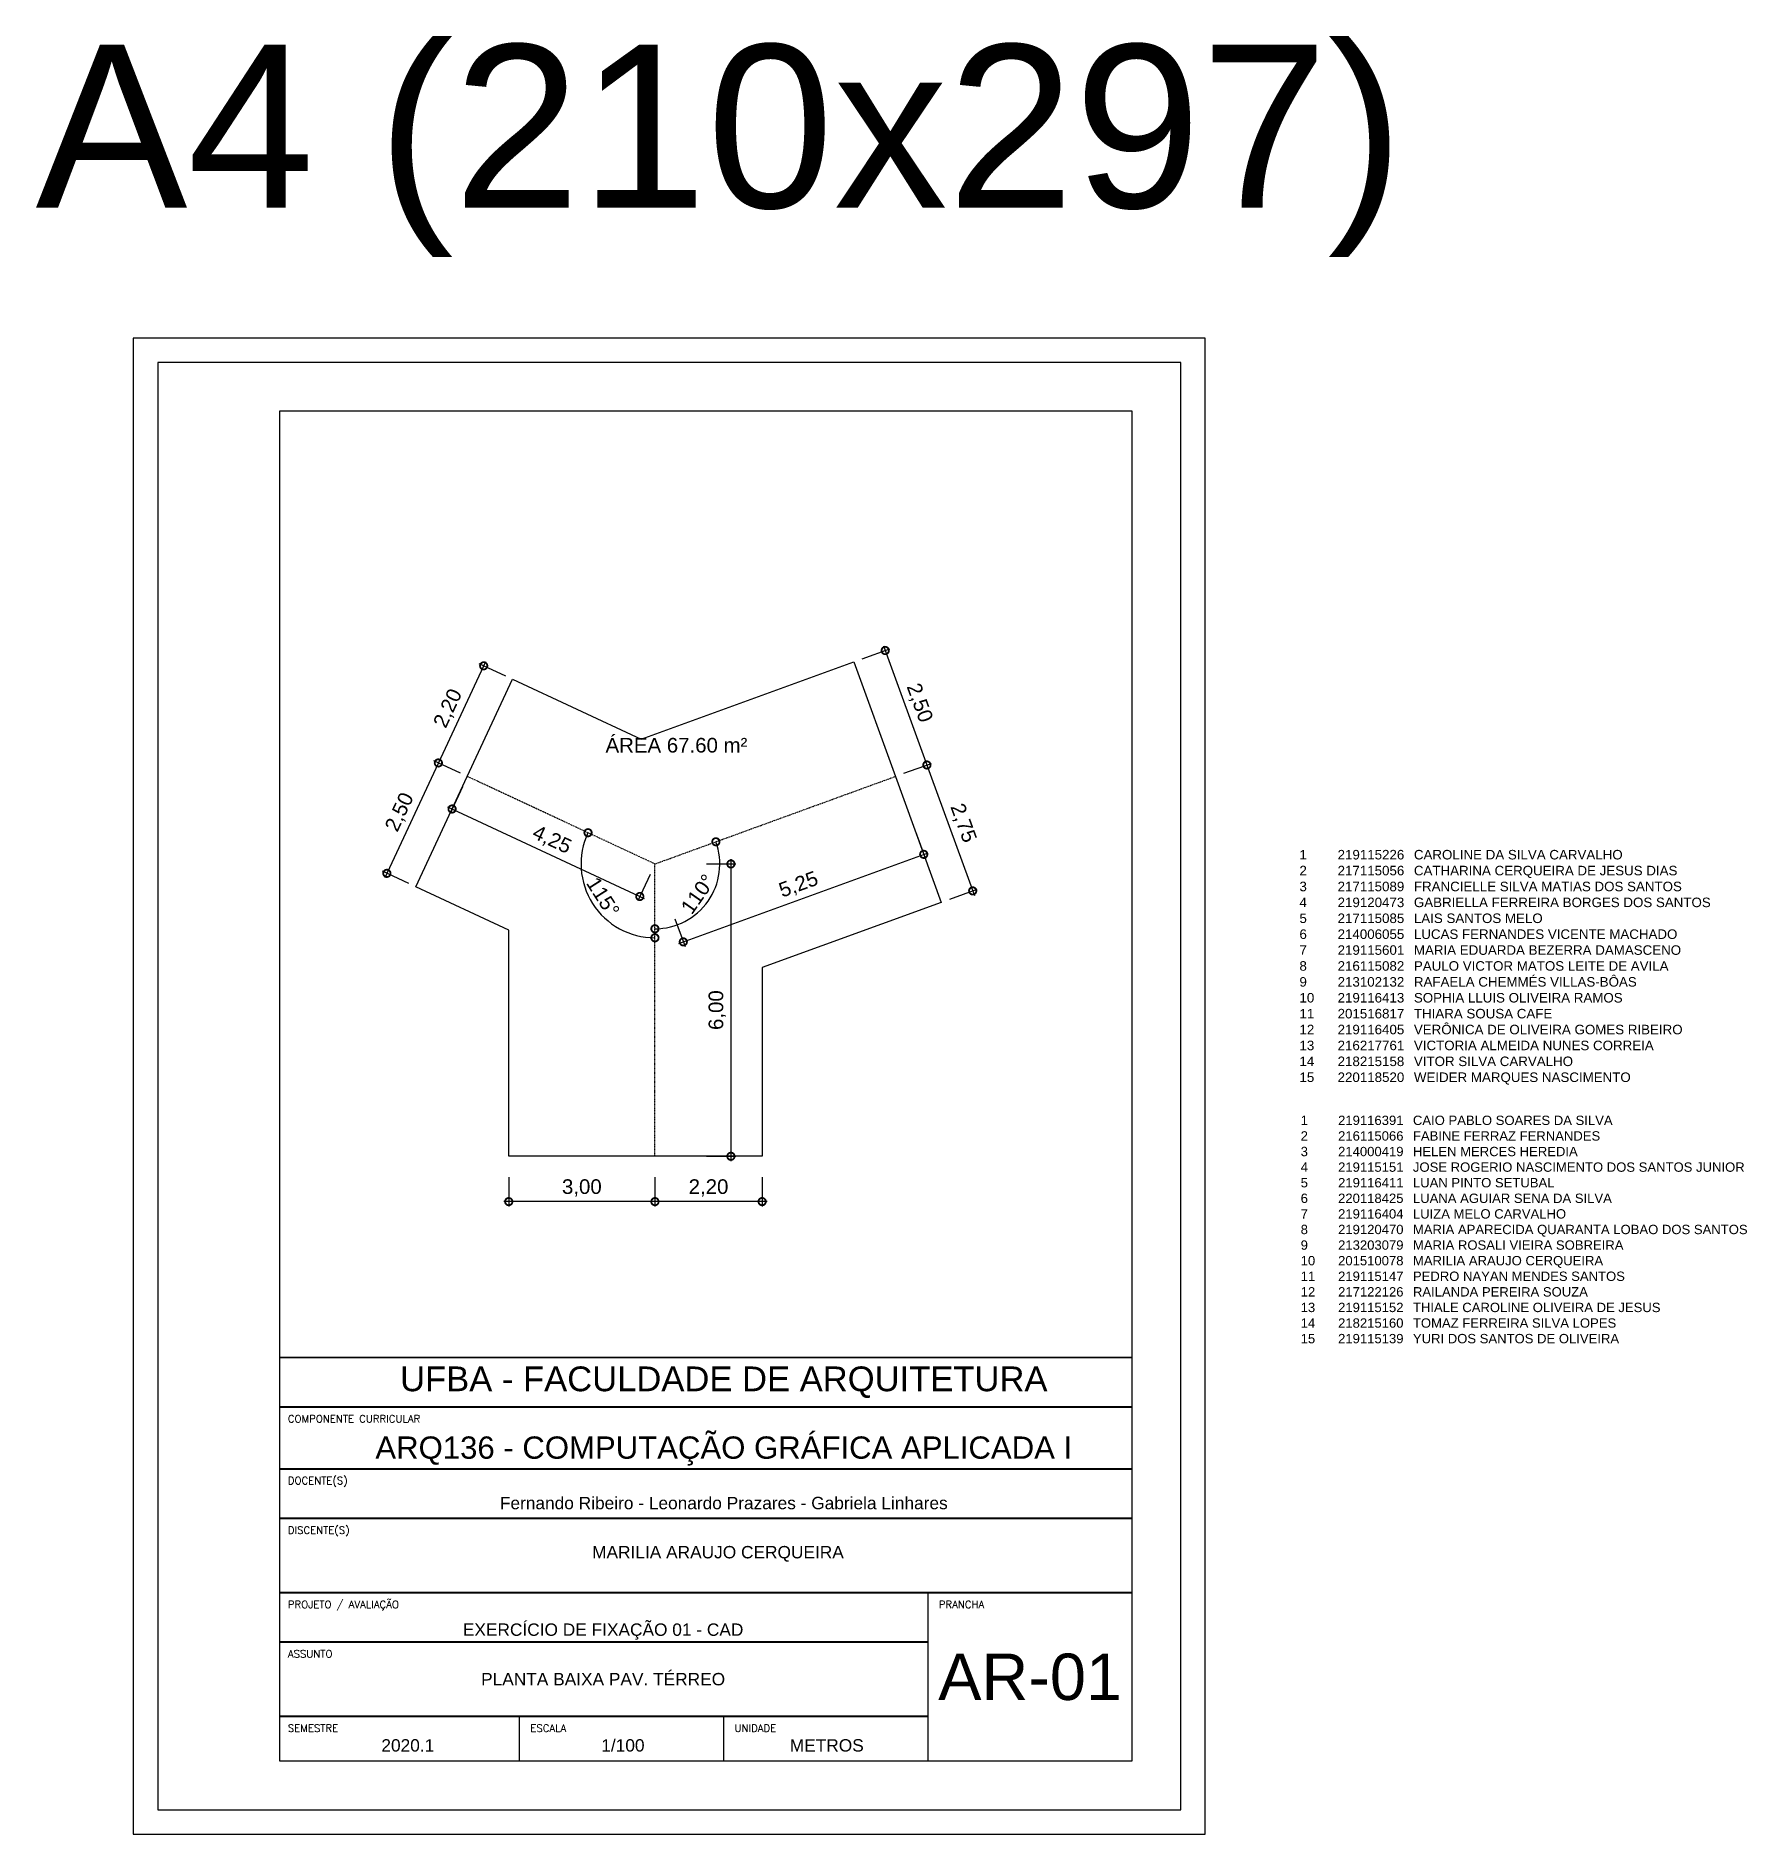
# Paper-space layout 'MARILIA ARAUJO CERQUEIRA' of a CAD drawing. Header units: metres. Extents: x -235 to 116, y -5 to 364.
# The model-space entities are those that its viewports show. They can reach past a viewport. Long polylines and large blocks are cut down to what shows.
import ezdxf
from ezdxf.enums import TextEntityAlignment as Align

# ---------------------------------------------------------------- set-up
doc = ezdxf.new("R2010")
doc.units = ezdxf.units.M
doc.header["$LTSCALE"] = 0.1
doc.linetypes.add('DASHDOT', pattern=[25.4, 12.7, -6.35, 0, -6.35])
doc.layers.add('0_MRG_AUX', color=7, linetype='Continuous', true_color=0xecbcd1, plot=False)
for name, color, linetype in [('ARQ_EIXO CINZA 04', 139, 'DASHDOT'), ('MRG_EXTERNA', 1, 'Continuous'), ('MRG_INTERNA', 2, 'Continuous'), ('SIMB_01', 1, 'Continuous')]:
    doc.layers.add(name, color=color, linetype=linetype)
doc.layers.add('COTA AZUL', color=5, linetype='Continuous', lineweight=25, true_color=0x0000ff)
doc.styles.add('Annot_3.0mm', font='arial.ttf', dxfattribs={"height": 3})
doc.styles.add('Arial', font='arial.ttf')
doc.styles.add('cota', font='arial.ttf')
doc.styles.add('T1-5', font='simplex.shx', dxfattribs={"height": 2.5})
doc.dimstyles.new('Info 01 - annot', dxfattribs={"dimtxt": 3, "dimasz": 3, "dimexe": 1, "dimexo": 1, "dimgap": 1, "dimtad": 1, "dimzin": 4, "dimtxsty": 'cota', "dimblk": 'DOTSMALL', "dimcen": 2, "dimdle": 1, "dimclrd": 256, "dimclre": 256, "dimclrt": 1, "dimazin": 2, "dimtfac": 0.09, "dimtmove": 2, "dimatfit": 2, "dimfxl": 5, "dimfxlon": 1, "dimtolj": 1, "dimtzin": 4, "dimlwd": -1, "dimarcsym": 1})

# ---------------------------------------------------------------- blocks, each defined once
blk = doc.blocks.new('FORMATO_A4')
at = {"layer": '0_MRG_AUX'}
blk.add_lwpolyline([(-215, 302), (-215, -5), (5, -5), (5, 302)], close=True, dxfattribs=at)
at = {"layer": 'MRG_EXTERNA'}
blk.add_lwpolyline([(-210, 297), (-210, 0), (0, 0), (0, 297)], close=True, dxfattribs=at)
at = {"layer": 'MRG_INTERNA'}
for p, q in [((-185, 287), (-185, 10)), ((-10, 287), (-185, 287)), ((-10, 10), (-10, 287)), ((-185, 10), (-10, 10))]:
    blk.add_line(p, q, dxfattribs=at)
blk = doc.blocks.new('carimbo01')
at = {"layer": 'SIMB_01', "flags": 128}
blk.add_lwpolyline([(-6890, 3260, 16, 16, 0), (0, 3260, 0, 0, 0), (0, 0, 0, 0, 0), (-1650, 0, 0, 0, 0)], format="xyseb", dxfattribs=at)
at = {"layer": 'SIMB_01', "const_width": 16, "flags": 128}
for points in [[(-6890, 2860), (0, 2860)], [(-6890, 2360), (0, 2360)], [(-6890, 1960), (0, 1960)], [(-6890, 1360), (0, 1360)], [(-6890, 960), (-1650, 960)], [(-1650, 360), (-6890, 360)]]:
    blk.add_lwpolyline(points, dxfattribs=at)
at = {"layer": 'SIMB_01'}
for points in [[(-1650, 0), (-1650, 360), (-1650, 1360)], [(-4950, 0), (-4950, 360)], [(-3300, 0), (-3300, 360)]]:
    blk.add_lwpolyline(points, dxfattribs=at)
at = {"layer": 'SIMB_01', "style": 'T1-5'}
for s, p in [('COMPONENTE CURRICULAR', (-6822, 2735)), ('DOCENTE(S)', (-6822, 2235)), ('DISCENTE(S)', (-6822, 1835)), ('PROJETO / AVALIAÇÃO', (-6822, 1235)), ('PRANCHA', (-1563, 1235)), ('ASSUNTO', (-6822, 835)), ('SEMESTRE', (-6822, 235)), ('ESCALA', (-4863, 235)), ('UNIDADE', (-3213, 235))]:
    blk.add_text(s, height=60, dxfattribs=at).set_placement(p)
at = {"layer": 'SIMB_01', "style": 'Annot_3.0mm'}
for s, width, insert, char_height, attachment_point in [('UNIVERSIDADE FEDERAL DA BAHIA - FACULDADE DE ARQUITERUA', 6600, (-6600, 3260), 0.3, 1), ('UFBA - FACULDADE DE ARQUITETURA', 5970.81, (-3300, 3060), 200, 5)]:
    blk.add_mtext_dynamic_manual_height_columns(s, width=width, gutter_width=1.5, heights=[0], dxfattribs=dict(at, insert=insert, char_height=char_height, attachment_point=attachment_point))
at = {"layer": 'SIMB_01', "style": 'cota'}
for tag, height, p in [('COMPONENTE', 180, (-3300, 2532)), ('DOCESNTE(S)', 100, (-3300, 2084)), ('DISCESNTE(S)', 100, (-3347, 1687)), ('PROJETO/AVALIAÇÃO', 100, (-4275, 1061)), ('NUM', 375, (-825, 680)), ('ASSUNTO', 100, (-4275, 661)), ('SEMESTRE', 100, (-5853, 126)), ('ESCALA', 100, (-4115, 126)), ('UNIDADE', 100, (-2468, 126))]:
    blk.add_attdef(tag, text='', height=height, dxfattribs=at).set_placement(p, align=Align.MIDDLE_CENTER)
blk = doc.blocks.new('_DotSmall')
at = {"color": 0, "linetype": 'ByBlock', "const_width": 0.5}
blk.add_lwpolyline([(-0.0625, 0, 1), (0.0625, 0, 1)], format="xyb", close=True, dxfattribs=at)
blk = doc.blocks.new('*D7')
at = {"layer": 'COTA AZUL', "lineweight": -2, "transparency": 16777216}
for p, q in [((-4.841, 1.005), (-5.094, 0.461)), ((-0.989, -0.792), (-1.242, -1.335))]:
    blk.add_line(p, q, dxfattribs=at)
at = {"layer": 'COTA AZUL', "transparency": 16777216}
blk.add_line((-5.143, 0.594), (-1.109, -1.287), dxfattribs=at)
at = {"layer": 'Defpoints', "color": 0, "transparency": 16777216}
for p in [(-4.74, 1.219), (-0.889, -0.577), (-1.2, -1.245)]:
    blk.add_point(p, dxfattribs=at)
at = {"layer": 'COTA AZUL', "transparency": 16777216, "xscale": 0.3, "yscale": 0.3, "zscale": 0.3}
for p, rotation in [((-5.052, 0.551), 155), ((-1.2, -1.245), 335.0000000000001)]:
    blk.add_blockref('_DotSmall', p, dxfattribs=dict(at, rotation=rotation))
at = {"layer": 'COTA AZUL', "color": 1, "transparency": 16777216, "insert": (-3.008, -0.093), "char_height": 0.3, "attachment_point": 5, "rotation": 335, "style": 'cota'}
blk.add_mtext('\\A1;4,25', dxfattribs=at)
blk = doc.blocks.new('*D9')
at = {"layer": 'COTA AZUL', "lineweight": -2, "transparency": 16777216}
for p, q in [((0.17, -0.577), (0.77, -0.577)), ((0.17, -6.577), (0.77, -6.577))]:
    blk.add_line(p, q, dxfattribs=at)
at = {"layer": 'COTA AZUL', "transparency": 16777216}
blk.add_line((0.67, -0.477), (0.67, -6.677), dxfattribs=at)
at = {"layer": 'Defpoints', "color": 0, "transparency": 16777216}
for p in [(-0.889, -0.577), (-0.889, -6.577), (0.67, -6.577)]:
    blk.add_point(p, dxfattribs=at)
at = {"layer": 'COTA AZUL', "transparency": 16777216, "xscale": 0.3, "yscale": 0.3, "zscale": 0.3}
for p, rotation in [((0.67, -0.577), 90), ((0.67, -6.577), 270)]:
    blk.add_blockref('_DotSmall', p, dxfattribs=dict(at, rotation=rotation))
at = {"layer": 'COTA AZUL', "color": 1, "transparency": 16777216, "insert": (0.39, -3.577), "char_height": 0.3, "attachment_point": 5, "rotation": 90, "style": 'cota'}
blk.add_mtext('\\A1;6,00', dxfattribs=at)
blk = doc.blocks.new('*D8')
at = {"layer": 'COTA AZUL', "lineweight": -2, "transparency": 16777216}
for p, q in [((4.456, 0.09), (4.661, -0.474)), ((-0.478, -1.706), (-0.272, -2.27))]:
    blk.add_line(p, q, dxfattribs=at)
at = {"layer": 'COTA AZUL', "transparency": 16777216}
blk.add_line((-0.401, -2.21), (4.721, -0.346), dxfattribs=at)
at = {"layer": 'Defpoints', "color": 0, "transparency": 16777216}
for p in [(4.045, 1.219), (-0.889, -0.577), (4.627, -0.38)]:
    blk.add_point(p, dxfattribs=at)
at = {"layer": 'COTA AZUL', "transparency": 16777216, "xscale": 0.3, "yscale": 0.3, "zscale": 0.3}
for p, rotation in [((4.627, -0.38), 19.99999999999999), ((-0.307, -2.176), 200)]:
    blk.add_blockref('_DotSmall', p, dxfattribs=dict(at, rotation=rotation))
at = {"layer": 'COTA AZUL', "color": 1, "transparency": 16777216, "insert": (2.064, -1.015), "char_height": 0.3, "attachment_point": 5, "rotation": 20, "style": 'cota'}
blk.add_mtext('\\A1;5,25', dxfattribs=at)
blk = doc.blocks.new('*D3')
at = {"layer": 'COTA AZUL', "lineweight": -2, "transparency": 16777216}
for p, q in [((3.367, 3.632), (3.93, 3.838)), ((4.222, 1.283), (4.786, 1.488))]:
    blk.add_line(p, q, dxfattribs=at)
at = {"layer": 'COTA AZUL', "transparency": 16777216}
blk.add_line((3.802, 3.897), (4.726, 1.36), dxfattribs=at)
at = {"layer": 'Defpoints', "color": 0, "transparency": 16777216}
for p in [(3.19, 3.568), (4.045, 1.219), (4.692, 1.454)]:
    blk.add_point(p, dxfattribs=at)
at = {"layer": 'COTA AZUL', "transparency": 16777216, "xscale": 0.3, "yscale": 0.3, "zscale": 0.3}
for p, rotation in [((3.837, 3.803), 110), ((4.692, 1.454), 290)]:
    blk.add_blockref('_DotSmall', p, dxfattribs=dict(at, rotation=rotation))
at = {"layer": 'COTA AZUL', "color": 1, "transparency": 16777216, "insert": (4.527, 2.725), "char_height": 0.3, "attachment_point": 5, "rotation": 290, "style": 'cota'}
blk.add_mtext('\\A1;2,50', dxfattribs=at)
blk = doc.blocks.new('*D4')
at = {"layer": 'COTA AZUL', "lineweight": -2, "transparency": 16777216}
for p, q in [((4.222, 1.283), (4.786, 1.488)), ((5.162, -1.301), (5.726, -1.096))]:
    blk.add_line(p, q, dxfattribs=at)
at = {"layer": 'COTA AZUL', "transparency": 16777216}
blk.add_line((4.657, 1.548), (5.666, -1.224), dxfattribs=at)
at = {"layer": 'Defpoints', "color": 0, "transparency": 16777216}
for p in [(4.045, 1.219), (4.985, -1.365), (5.632, -1.13)]:
    blk.add_point(p, dxfattribs=at)
at = {"layer": 'COTA AZUL', "transparency": 16777216, "xscale": 0.3, "yscale": 0.3, "zscale": 0.3}
for p, rotation in [((4.692, 1.454), 110), ((5.632, -1.13), 290)]:
    blk.add_blockref('_DotSmall', p, dxfattribs=dict(at, rotation=rotation))
at = {"layer": 'COTA AZUL', "color": 1, "transparency": 16777216, "insert": (5.425, 0.258), "char_height": 0.3, "attachment_point": 5, "rotation": 290, "style": 'cota'}
blk.add_mtext('\\A1;2,75', dxfattribs=at)
blk = doc.blocks.new('*D6')
at = {"layer": 'COTA AZUL', "transparency": 16777216}
blk.add_line((-5.291, 1.586), (-6.432, -0.861), dxfattribs=at)
at = {"layer": 'COTA AZUL', "lineweight": -2, "transparency": 16777216}
for p, q in [((-4.88, 1.284), (-5.424, 1.538)), ((-5.937, -0.981), (-6.48, -0.728))]:
    blk.add_line(p, q, dxfattribs=at)
at = {"layer": 'Defpoints', "color": 0, "transparency": 16777216}
for p in [(-4.74, 1.219), (-6.39, -0.77), (-5.797, -1.047)]:
    blk.add_point(p, dxfattribs=at)
at = {"layer": 'COTA AZUL', "transparency": 16777216, "xscale": 0.3, "yscale": 0.3, "zscale": 0.3}
for p, rotation in [((-5.333, 1.496), 65), ((-6.39, -0.77), 245)]:
    blk.add_blockref('_DotSmall', p, dxfattribs=dict(at, rotation=rotation))
at = {"layer": 'COTA AZUL', "color": 1, "transparency": 16777216, "insert": (-6.115, 0.481), "char_height": 0.3, "attachment_point": 5, "rotation": 65, "style": 'cota'}
blk.add_mtext('\\A1;2,50', dxfattribs=at)
blk = doc.blocks.new('*D5')
at = {"layer": 'COTA AZUL', "transparency": 16777216}
blk.add_line((-5.375, 1.405), (-4.361, 3.58), dxfattribs=at)
at = {"layer": 'COTA AZUL', "lineweight": -2, "transparency": 16777216}
for p, q in [((-3.95, 3.278), (-4.494, 3.532)), ((-4.88, 1.284), (-5.424, 1.538))]:
    blk.add_line(p, q, dxfattribs=at)
at = {"layer": 'Defpoints', "color": 0, "transparency": 16777216}
for p in [(-4.403, 3.489), (-3.811, 3.213), (-4.74, 1.219)]:
    blk.add_point(p, dxfattribs=at)
at = {"layer": 'COTA AZUL', "transparency": 16777216, "xscale": 0.3, "yscale": 0.3, "zscale": 0.3}
for p, rotation in [((-4.403, 3.489), 65.00000000000007), ((-5.333, 1.496), 245.0000000000001)]:
    blk.add_blockref('_DotSmall', p, dxfattribs=dict(at, rotation=rotation))
at = {"layer": 'COTA AZUL', "color": 1, "transparency": 16777216, "insert": (-5.122, 2.611), "char_height": 0.3, "attachment_point": 5, "rotation": 65, "style": 'cota'}
blk.add_mtext('\\A1;2,20', dxfattribs=at)
blk = doc.blocks.new('*D13')
at = {"layer": 'COTA AZUL', "lineweight": -2, "transparency": 16777216}
for p, q in [((-3.889, -7.007), (-3.889, -7.607)), ((-0.889, -7.007), (-0.889, -7.607))]:
    blk.add_line(p, q, dxfattribs=at)
at = {"layer": 'COTA AZUL', "transparency": 16777216}
blk.add_line((-0.789, -7.507), (-3.989, -7.507), dxfattribs=at)
at = {"layer": 'Defpoints', "color": 0, "transparency": 16777216}
for p in [(-3.889, -6.577), (-0.889, -6.577), (-3.889, -7.507)]:
    blk.add_point(p, dxfattribs=at)
at = {"layer": 'COTA AZUL', "transparency": 16777216, "xscale": 0.3, "yscale": 0.3, "zscale": 0.3, "rotation": 180}
blk.add_blockref('_DotSmall', (-3.889, -7.507), dxfattribs=at)
at = {"layer": 'COTA AZUL', "transparency": 16777216, "xscale": 0.3, "yscale": 0.3, "zscale": 0.3}
blk.add_blockref('_DotSmall', (-0.889, -7.507), dxfattribs=at)
at = {"layer": 'COTA AZUL', "color": 1, "transparency": 16777216, "insert": (-2.389, -7.227), "char_height": 0.3, "attachment_point": 5, "style": 'cota'}
blk.add_mtext('\\A1;3,00', dxfattribs=at)
blk = doc.blocks.new('*D12')
at = {"layer": 'COTA AZUL', "lineweight": -2, "transparency": 16777216}
for p, q in [((-0.889, -7.007), (-0.889, -7.607)), ((1.311, -7.007), (1.311, -7.607))]:
    blk.add_line(p, q, dxfattribs=at)
at = {"layer": 'COTA AZUL', "transparency": 16777216}
blk.add_line((1.411, -7.507), (-0.989, -7.507), dxfattribs=at)
at = {"layer": 'Defpoints', "color": 0, "transparency": 16777216}
for p in [(-0.889, -6.577), (1.311, -6.577), (-0.889, -7.507)]:
    blk.add_point(p, dxfattribs=at)
at = {"layer": 'COTA AZUL', "transparency": 16777216, "xscale": 0.3, "yscale": 0.3, "zscale": 0.3, "rotation": 180}
blk.add_blockref('_DotSmall', (-0.889, -7.507), dxfattribs=at)
at = {"layer": 'COTA AZUL', "transparency": 16777216, "xscale": 0.3, "yscale": 0.3, "zscale": 0.3}
blk.add_blockref('_DotSmall', (1.311, -7.507), dxfattribs=at)
at = {"layer": 'COTA AZUL', "color": 1, "transparency": 16777216, "insert": (0.211, -7.227), "char_height": 0.3, "attachment_point": 5, "style": 'cota'}
blk.add_mtext('\\A1;2,20', dxfattribs=at)
blk = doc.blocks.new('*D10')
at = {"layer": 'COTA AZUL', "transparency": 16777216}
blk.add_arc((-0.889, -0.577), 1.516, 155, 270, dxfattribs=at)
at = {"layer": 'Defpoints', "color": 0, "transparency": 16777216}
for p in [(-4.74, 1.219), (-0.889, -0.577), (-0.889, -0.577), (-2.364, -0.926), (-0.889, -6.577)]:
    blk.add_point(p, dxfattribs=at)
at = {"layer": 'COTA AZUL', "transparency": 16777216, "xscale": 0.3, "yscale": 0.3, "zscale": 0.3, "rotation": 65.0000000000001}
blk.add_blockref('_DotSmall', (-2.262, 0.064), dxfattribs=at)
at = {"layer": 'COTA AZUL', "transparency": 16777216, "xscale": 0.3, "yscale": 0.3, "zscale": 0.3}
blk.add_blockref('_DotSmall', (-0.889, -2.093), dxfattribs=at)
at = {"layer": 'COTA AZUL', "color": 1, "transparency": 16777216, "insert": (-1.954, -1.255), "char_height": 0.3, "attachment_point": 5, "rotation": 302.5, "style": 'cota'}
blk.add_mtext('\\A1;115°', dxfattribs=at)
blk = doc.blocks.new('*D11')
at = {"layer": 'COTA AZUL', "transparency": 16777216}
blk.add_arc((-0.889, -0.577), 1.331, 270, 20, dxfattribs=at)
at = {"layer": 'Defpoints', "color": 0, "transparency": 16777216}
for p in [(4.045, 1.219), (-0.889, -0.577), (-0.889, -0.577), (-0.094, -1.644), (-0.889, -6.577)]:
    blk.add_point(p, dxfattribs=at)
at = {"layer": 'COTA AZUL', "transparency": 16777216, "xscale": 0.3, "yscale": 0.3, "zscale": 0.3}
for p, rotation in [((0.362, -0.122), 110), ((-0.889, -1.908), 180)]:
    blk.add_blockref('_DotSmall', p, dxfattribs=dict(at, rotation=rotation))
at = {"layer": 'COTA AZUL', "color": 1, "transparency": 16777216, "insert": (-0.006, -1.195), "char_height": 0.3, "attachment_point": 5, "rotation": 55, "style": 'cota'}
blk.add_mtext('\\A1;110°', dxfattribs=at)

msp = doc.modelspace()

# ---------------------------------------------------------------- linework, layer by layer
msp.add_lwpolyline([(-4.74, 1.219), (-3.811, 3.213), (-1.169, 1.981), (3.19, 3.568), (4.045, 1.219), (4.985, -1.365), (1.311, -2.703), (1.311, -6.577), (-0.889, -6.577), (-3.889, -6.577), (-3.889, -1.936), (-5.797, -1.047), (-4.74, 1.219)])
at = {"layer": 'ARQ_EIXO CINZA 04'}
for p, q in [((-0.889, -0.577), (-4.74, 1.219)), ((-0.889, -0.577), (4.045, 1.219)), ((-0.889, -6.577), (-0.889, -0.577))]:
    msp.add_line(p, q, dxfattribs=at)

# ---------------------------------------------------------------- texts
at = {"layer": 'SIMB_01', "insert": (-1.903, 2.01), "char_height": 0.3, "attachment_point": 1, "style": 'Annot_3.0mm'}
msp.add_mtext_dynamic_manual_height_columns('ÁREA 67.60 m²', width=3.9108, gutter_width=1.5, heights=[0], dxfattribs=at)

# ---------------------------------------------------------------- dimensions: what is measured, and where the dimension line sits
at = {"layer": 'COTA AZUL'}
for p1, p2, distance, text, picture, middle in [((3.19, 3.568), (4.045, 1.219), 0.688, '2.5000', '*D3', (4.527, 2.725)), ((-4.74, 1.219), (-3.811, 3.213), 0.654, '2.2000', '*D5', (-5.122, 2.611)), ((-4.74, 1.219), (-5.797, -1.047), -0.654, '2.5000', '*D6', (-6.115, 0.481)), ((4.045, 1.219), (4.985, -1.365), 0.688, '2.7500', '*D4', (5.425, 0.258)), ((-4.74, 1.219), (-0.889, -0.577), -0.737, '4.2500', '*D7', (-3.008, -0.093)), ((-0.889, -0.577), (4.045, 1.219), -1.702, '5.2500', '*D8', (2.064, -1.015)), ((-0.889, -6.577), (-3.889, -6.577), 0.931, '3.0000', '*D13', (-2.389, -7.227)), ((1.311, -6.577), (-0.889, -6.577), 0.931, '2.2000', '*D12', (0.211, -7.227))]:
    dim = msp.add_aligned_dim(p1=p1, p2=p2, distance=distance, text=text, dimstyle='Info 01 - annot', dxfattribs=at)
    dim.commit()
    dim.dimension.update_dxf_attribs({"geometry": picture, "text_midpoint": middle})
for base, line1, text, picture, middle in [((-2.364, -0.926), ((-0.889, -0.577), (-4.74, 1.219)), '115', '*D10', (-1.954, -1.255)), ((-0.094, -1.644), ((-0.889, -0.577), (4.045, 1.219)), '110', '*D11', (-0.006, -1.195))]:
    dim = msp.add_angular_dim_2l(base=base, line1=line1, line2=((-0.889, -6.577), (-0.889, -0.577)), text=text, dimstyle='Info 01 - annot', dxfattribs=at)
    dim.commit()
    dim.dimension.update_dxf_attribs({"geometry": picture, "text_midpoint": middle})
dim = msp.add_linear_dim(base=(0.67, -6.577), p1=(-0.889, -0.577), p2=(-0.889, -6.577), angle=90, text='6.0000', dimstyle='Info 01 - annot', dxfattribs=at)
dim.commit()
dim.dimension.update_dxf_attribs({"geometry": '*D9', "text_midpoint": (0.39, -3.577)})

psp = doc.layouts.new('MARILIA ARAUJO CERQUEIRA')

# ---------------------------------------------------------------- block references
psp.add_blockref('FORMATO_A4', (0, 0))
at = {"layer": 'COTA AZUL', "xscale": 0.0254, "yscale": 0.0254, "zscale": 0.0254}
psp.add_blockref('carimbo01', (-10, 10), dxfattribs=at).add_auto_attribs({'COMPONENTE': 'ARQ136 - COMPUTAÇÃO GRÁFICA APLICADA I', 'DOCESNTE(S)': 'Fernando Ribeiro - Leonardo Prazares - Gabriela Linhares', 'PROJETO/AVALIAÇÃO': 'EXERCÍCIO DE FIXAÇÃO 01 - CAD', 'DISCESNTE(S)': 'MARILIA ARAUJO CERQUEIRA', 'ASSUNTO': 'PLANTA BAIXA PAV. TÉRREO', 'SEMESTRE': '2020.1', 'ESCALA': '1/100', 'UNIDADE': 'METROS', 'NUM': 'AR-01'})

# ---------------------------------------------------------------- texts
at = {"style": 'Arial'}
psp.add_text('A4 (210x297)', height=33.4769, dxfattribs=at).set_placement((-94.69, 362.25), align=Align.TOP_CENTER)
at = {"layer": 'COTA AZUL', "attachment_point": 1, "style": 'cota'}
for s, insert, char_height, width in [('1 ^I219115226 ^ICAROLINE DA SILVA CARVALHO\\P2 ^I217115056 ^ICATHARINA CERQUEIRA DE JESUS DIAS\\P3 ^I217115089 ^IFRANCIELLE SILVA MATIAS DOS SANTOS\\P4 ^I219120473 ^IGABRIELLA FERREIRA BORGES DOS SANTOS\\P5 ^I217115085 ^ILAIS SANTOS MELO\\P6 ^I214006055 ^ILUCAS FERNANDES VICENTE MACHADO\\P7 ^I219115601 ^IMARIA EDUARDA BEZERRA DAMASCENO\\P8 ^I216115082 ^IPAULO VICTOR MATOS LEITE DE AVILA\\P9 ^I213102132 ^IRAFAELA CHEMMÉS VILLAS-BÔAS\\P10 ^I219116413 ^ISOPHIA LLUIS OLIVEIRA RAMOS\\P11 ^I201516817 ^ITHIARA SOUSA CAFE\\P12 ^I219116405 ^IVERÔNICA DE OLIVEIRA GOMES RIBEIRO\\P13 ^I216217761 ^IVICTORIA ALMEIDA NUNES CORREIA\\P14 ^I218215158 ^IVITOR SILVA CARVALHO\\P15 ^I220118520 ^IWEIDER MARQUES NASCIMENTO ', (24.32, 196.98), 1.9571, 88.3279), ('1^I219116391^ICAIO PABLO SOARES DA SILVA^J2^I216115066^IFABINE FERRAZ FERNANDES^J3^I214000419^IHELEN MERCES HEREDIA^J4^I219115151^IJOSE ROGERIO NASCIMENTO DOS SANTOS JUNIOR^J5^I219116411^ILUAN PINTO SETUBAL^J6^I220118425^ILUANA AGUIAR SENA DA SILVA^J7^I219116404^ILUIZA MELO CARVALHO^J8^I219120470^IMARIA APARECIDA QUARANTA LOBAO DOS SANTOS^J9^I213203079^IMARIA ROSALI VIEIRA SOBREIRA^J10^I201510078^IMARILIA ARAUJO CERQUEIRA^J11^I219115147^IPEDRO NAYAN MENDES SANTOS^J12^I217122126^IRAILANDA PEREIRA SOUZA^J13^I219115152^ITHIALE CAROLINE OLIVEIRA DE JESUS^J14^I218215160^ITOMAZ FERREIRA SILVA LOPES^J15^I219115139^IYURI DOS SANTOS DE OLIVEIRA', (24.57, 142.44), 1.9196, 95.9602)]:
    psp.add_mtext(s, dxfattribs=dict(at, insert=insert, char_height=char_height, width=width))

# ---------------------------------------------------------------- viewports
at = {"layer": '0_MRG_AUX'}
psp.add_viewport(center=(-97.5, 189.9), size=(175, 194.196), view_center_point=(0.156, -0.997), view_height=19.4196, dxfattribs=at)

doc.saveas('drawing.dxf')
